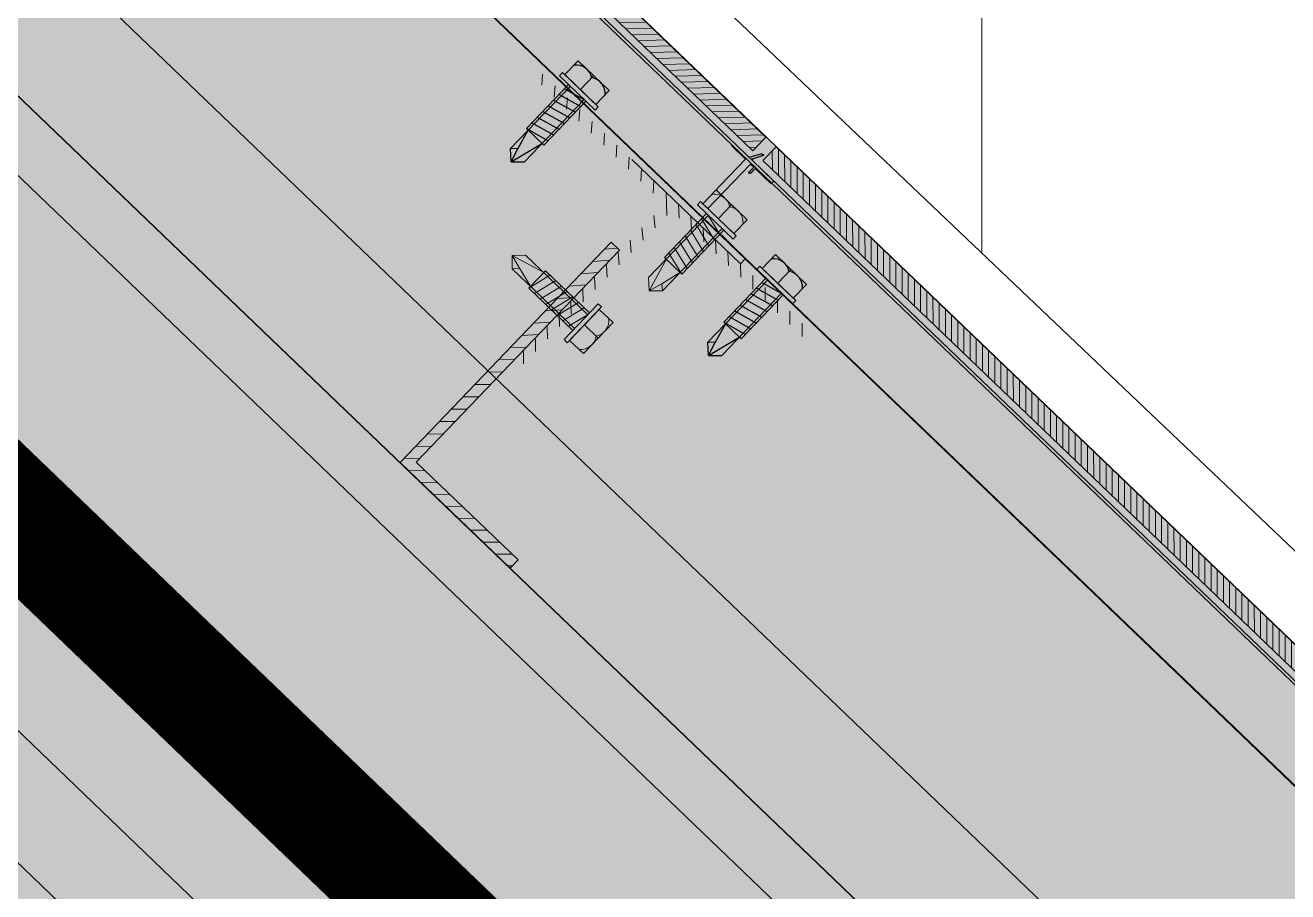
# Model space of a CAD drawing. Header units: metres. Extents: x 678805 to 1359287, y 2747329 to 5497370.
# Drawn here: x 679802.7754 to 679803.1064, y 2748733.2273 to 2748733.4544 of the extents above; entities that cross this region are included whole.
import ezdxf
from ezdxf.enums import TextEntityAlignment as Align

# ---------------------------------------------------------------- set-up
doc = ezdxf.new("R2010")
doc.units = ezdxf.units.M
doc.linetypes.add('XREF_MON_BUILDINGS$0$Hidden', pattern=[0.004, 0.002, -0.002])
for name, color, linetype in [('00_XREF_MON_HSC_PAVEMENT', 7, 'Continuous'), ('00_XREF_TWQ_BUILDINGS', 7, 'Continuous'), ('XREF_MON_BUILDINGS$0$00-Modulos DEFINIDOS', 7, 'Continuous'), ('XREF_MON_BUILDINGS$0$00-Modulos ROOFS', 2, 'Continuous'), ('XREF_MON_BUILDINGS$0$02-L-01_Structure t2', 7, 'Continuous'), ('XREF_MON_BUILDINGS$0$02-L-01_Struture aux', 4, 'Continuous'), ('XREF_MON_BUILDINGS$0$02-L-Insulation', 252, 'Continuous'), ('XREF_MON_BUILDINGS$0$02-L-INT Panel', 5, 'Continuous'), ('XREF_MON_BUILDINGS$0$02-L-panel', 5, 'Continuous')]:
    doc.layers.add(name, color=color, linetype=linetype)
doc.layers.add('02-L-Waterfeatures 01', color=7, linetype='Continuous', true_color=0x4da6ff)
doc.layers.add('XREF_MON_BUILDINGS$0$0-WIPEOUTS', color=7, linetype='Continuous', true_color=0xffffff)
doc.layers.add('XREF_MON_BUILDINGS$0$00-AUX STRUCTURE', color=3, linetype='Continuous', plot=False)
for name, color, linetype, lineweight in [('XREF_MON_BUILDINGS$0$02-H-251', 251, 'Continuous', 0), ('XREF_MON_BUILDINGS$0$02-H-254', 254, 'Continuous', 0), ('XREF_MON_BUILDINGS$0$02-L-01_Structure L', 7, 'Continuous', 5), ('XREF_MON_BUILDINGS$0$02-L-01_Structure T', 8, 'Continuous', 5), ('XREF_MON_GENERAL_LAYOUT$0$02-L-Material Change', 251, 'Continuous', 5), ('XREF_MON_HSC_PAVEMENT$0$03-TR-Pavement_04_Dry Meadow_', 54, 'Continuous', 5)]:
    doc.layers.add(name, color=color, linetype=linetype, lineweight=lineweight)
for name, color, linetype, lineweight, true_color in [('XREF_MON_BUILDINGS$0$02-KH-01 Water_Toilets', 7, 'Continuous', 30, 0x3877ff), ('XREF_MON_HSC_PAVEMENT$0$03-TR-Pavement_02_Sealed Gravel', 7, 'Continuous', 5, 0x38321e), ('XREF_MON_HSC_PAVEMENT$0$03-TR-Pavement_04_Dry Meadow_2', 7, 'Continuous', 5, 0xe2c75d), ('XREF_MON_HSC_PAVEMENT$0$03-TR-Pavement_06_Concrete Slab in situ', 7, 'Continuous', 9, 0xf7f7f7)]:
    doc.layers.add(name, color=color, linetype=linetype, lineweight=lineweight, true_color=true_color)
doc.layers.get('XREF_MON_BUILDINGS$0$02-KH-01 Water_Toilets').off()
doc.styles.add('XREF_MON_GENERAL_LAYOUT$0$Standard', font='arial.ttf')
doc.linetypes.add('XREF_MON_BUILDINGS$0$BATTING', pattern='A,0.0001,-0.1,[134,ltypeshp.shx,S=0.1,R=0,X=-0.1,Y=0],-0.2,[134,ltypeshp.shx,S=0.1,R=180,X=0.1,Y=0],-0.1', length=0.4001)

# ---------------------------------------------------------------- blocks, each defined once
blk = doc.blocks.new('XREF_MON_BUILDINGS$0$modulo kiosco')
at = {"layer": 'XREF_MON_BUILDINGS$0$0-WIPEOUTS', "true_color": 0xfcfcfc}
h = blk.add_hatch(color=7, dxfattribs=at)
h.dxf.hatch_style = 1
h.paths.add_polyline_path([(119.6986085139215, -61.62058441969566), (119.6986085125245, -56.82058442011476), (124.4986085132696, -56.82058442058042), (124.4986085123383, -61.62058442132547)])
at = {"layer": 'XREF_MON_BUILDINGS$0$00-Modulos ROOFS', "lineweight": 0}
blk.add_lwpolyline([(119.6986085139215, -61.62058441969566), (119.6986085125245, -56.82058442011476), (124.4986085132696, -56.82058442058042), (124.4986085123383, -61.62058442132547)], close=True, dxfattribs=at)
at = {"layer": 'XREF_MON_BUILDINGS$0$00-Modulos ROOFS'}
blk.add_lwpolyline([(124.4986085137352, -57.12058442062698), (124.4986085132696, -56.82058442058042), (124.1986085125245, -56.82058442151174), (119.9986085128039, -56.82058442034759), (119.6986085125245, -56.82058442011476), (119.6986085125245, -57.12058442085981), (119.6986085134558, -61.32058442058042), (119.6986085139215, -61.62058441969566), (119.9986085128039, -61.62058442062698), (124.1986085125245, -61.62058442109264), (124.4986085123383, -61.62058442132547), (124.4986085128039, -61.32058442081325)], close=True, dxfattribs=at)
blk = doc.blocks.new('XREF_MON_BUILDINGS$0$AUTORROSCANTE')
at = {"layer": 'XREF_MON_BUILDINGS$0$02-L-01_Structure t2', "color": 0}
for p, q in [((-31.20000000000002, 5.629165124598842), (-26.19999999999959, 5.62916512459816)), ((-31.19999999999999, -3.410605131648481e-13), (-26.19999999999976, 0)), ((-2.365309734828713, 2.5), (-25, 2.5)), ((0, 0), (-8.999999999999972, 2.5)), ((0, 0), (-3.600692283157343, -1.09366380576239)), ((0, 0), (-2.365309734828713, 2.5)), ((0, 0), (-2.365309734828713, -2.5)), ((-2.365309734828713, -2.5), (-25, -2.5)), ((-3.600692283157343, -1.09366380576239), (-2.365309734828713, -2.5)), ((-31.20000000000002, -5.629165124598899), (-26.19999999999948, -5.629165124599581))]:
    blk.add_line(p, q, dxfattribs=at)
at = {"layer": 'XREF_MON_BUILDINGS$0$02-L-01_Structure t2', "color": 253}
for p, q in [((-25, 3.149999999999977), (-8.999999999999943, 3.150000000000034)), ((-23.47427264461649, -3.14999999999992), (-25, 2.662522019210144)), ((-21.40651940967126, -3.14999999999992), (-23.06020473028568, 3.149999999999864)), ((-19.338766174726, -3.14999999999992), (-20.99245149534045, 3.14999999999992)), ((-17.27101293978083, -3.14999999999992), (-18.92469826039516, 3.150000000000034)), ((-15.20325970483566, -3.14999999999992), (-16.85694502544993, 3.150000000000034)), ((-13.1355064698904, -3.14999999999992), (-14.78919179050473, 3.149999999999977)), ((-11.06775323494514, -3.14999999999992), (-12.72143855555953, 3.149999999999977)), ((-9, -3.14999999999992), (-10.65368532061433, 3.150000000000034)), ((-9, -3.14999999999992), (-8.999999999999972, 3.150000000000034)), ((-25, -3.149999999999977), (-9, -3.149999999999977)), ((-3.600692283157343, -1.09366380576239), (-9, -2.5))]:
    blk.add_line(p, q, dxfattribs=at)
at = {"layer": 'XREF_MON_BUILDINGS$0$02-L-01_Structure t2', "color": 0}
for points in [[(-31.20000000000002, 5.629165124598842), (-26.19999999999996, 5.629165124598842), (-26.19999999999996, -5.629165124599581), (-31.20000000000002, -5.629165124599581)], [(-26.19999999999951, 6.5), (-25, 6.5), (-25, -6.500000000000057), (-26.19999999999951, -6.500000000000057)]]:
    blk.add_lwpolyline(points, close=True, dxfattribs=at)
for centre, start, end in [((-26.98608579049073, 2.367525475711773), 129.2840388374925, 214.1828116507075), ((-26.98608579049073, -2.366719793068796), 145.8304296466695, 230.7332658614822)]:
    blk.add_arc(centre, 4.213914209509284, start, end, dxfattribs=at)
blk = doc.blocks.new('XREF_MON_BUILDINGS$0$ULMA_Escuadra40x80_Seccion')
at = {"layer": 'XREF_MON_BUILDINGS$0$02-H-251', "ltscale": 125}
h = blk.add_hatch(dxfattribs=at)
h.set_pattern_fill('ANSI31', color=256, scale=0.001, angle=360, style=0)
h.set_pattern_definition([(45, (0, 0), (-0.002245064030267288, 0.002245064030267289), [])])
h.paths.add_polyline_path([(0, 0.0799999999994725), (0.002999999989697244, 0.0799999999994725), (0.002999999989697244, 0.002999999999701686), (0.03999999999359716, 0.002999999999701686), (0.03999999999359716, 0), (0, 0)])
at = {"layer": 'XREF_MON_BUILDINGS$0$02-L-01_Structure L', "linetype": 'Continuous'}
blk.add_lwpolyline([(0, 0.0799999999994725), (0.002999999989697244, 0.0799999999994725), (0.002999999989697244, 0.002999999999701686), (0.03999999999359716, 0.002999999999701686), (0.03999999999359716, 0), (0, 0)], close=True, dxfattribs=at)
blk = doc.blocks.new('XREF_MON_BUILDINGS$0$ULMA_Montante VV')
at = {"layer": 'XREF_MON_BUILDINGS$0$02-H-251', "ltscale": 125}
h = blk.add_hatch(dxfattribs=at)
h.set_pattern_fill('ANSI31', color=256, scale=0.001, angle=450, style=0)
h.set_pattern_definition([(134.9999999999999, (-0.05125000000043656, -0.00250000000005457), (-0.002245064030267289, -0.002245064030267287), [])])
edge = h.paths.add_edge_path()
edge.add_line((-0.05095000000073924, -0.00250000000005457), (0.04844999999841093, -0.00250000000005457))
edge.add_arc((0.04844999999841093, -0.002200000000129876), 0.0003, 270, 360)
edge.add_line((0.04874999999992724, -0.002200000000129876), (0.04874999999992724, -0.0003000000001520675))
edge.add_arc((0.04844999999841093, -0.0003000000001520675), 0.0003, 0, 90)
edge.add_line((0.04844999999841093, 0), (0, 0))
edge.add_line((0, 0), (0, 0.05719999999996617))
edge.add_arc((-0.0003000000015163096, 0.05719999999996617), 0.0003, 0, 90)
edge.add_line((-0.0003000000015163096, 0.05749999999989086), (-0.002200000000811997, 0.05749999999989086))
edge.add_arc((-0.002200000000811997, 0.05719999999996617), 0.0003, 90, 180)
edge.add_line((-0.002500000000509317, 0.05719999999996617), (-0.002500000000509317, 0))
edge.add_line((-0.002500000000509317, 0), (-0.05095000000073924, 0))
edge.add_arc((-0.05095000000073924, -0.0003000000001520675), 0.0003, 90, 180)
edge.add_line((-0.05125000000043656, -0.0003000000001520675), (-0.05125000000043656, -0.002200000000129876))
edge.add_arc((-0.05095000000073924, -0.002200000000129876), 0.0003, 180, 270)
blk = doc.blocks.new('XREF_MON_BUILDINGS$0$ULMA_Autotaladrante')
at = {"layer": 'XREF_MON_BUILDINGS$0$02-L-01_Structure T', "color": 252}
for p, q in [((0.006200000001172157, 0.005629165124673818), (0.001200000000153523, 0.005629165124673818)), ((-0.02500000000509317, 2.273736754432321e-13), (-0.02263469026956955, 0.00250000000005457)), ((-0.02500000000509317, 2.273736754432321e-13), (-0.01600000000325963, 0.00250000000005457)), ((-0.02500000000509317, 2.273736754432321e-13), (-0.02263469026956955, -0.002499999999599822)), ((-0.02500000000509317, 2.273736754432321e-13), (-0.02139930772136722, -0.001093663805477263)), ((-0.02263469026956955, 0.00250000000005457), (0, 0.00250000000005457)), ((0, 0.003150000000232467), (-0.01600000000325963, 0.003150000000232467)), ((-0.01600000000325963, -0.003149999999777719), (-0.01600000000325963, 0.003150000000232467)), ((-0.01600000000325963, -0.003149999999777719), (-0.01434631468237058, 0.003150000000232467)), ((-0.01393224676803584, -0.003149999999777719), (-0.01227856144714679, 0.003150000000232467)), ((-0.0118644935323573, -0.003149999999777719), (-0.01021080821146825, 0.003150000000232467)), ((-0.00979674029713351, -0.003149999999777719), (-0.008143054976244457, 0.003150000000232467)), ((-0.00772898706190972, -0.003149999999777719), (-0.006075301741020667, 0.003150000000232467)), ((-0.005661233826231182, -0.003149999999777719), (-0.004007548505342129, 0.003150000000232467)), ((-0.003593480591007392, -0.003149999999777719), (-0.001939795270118339, 0.003150000000232467)), ((-0.001525727355783602, -0.003149999999777719), (0, 0.002662522019363678)), ((0.006200000001172157, 2.273736754432321e-13), (0.001200000000153523, 2.273736754432321e-13)), ((-0.02139930772136722, -0.001093663805477263), (-0.02263469026956955, -0.002499999999599822)), ((-0.02263469026956955, -0.002499999999599822), (0, -0.002499999999599822)), ((-0.02139930772136722, -0.001093663805477263), (-0.01600000000325963, -0.002499999999599822)), ((0, -0.003149999999777719), (-0.01600000000325963, -0.003149999999777719)), ((0.006200000001172157, -0.005629165124219071), (0.001200000000153523, -0.005629165124219071))]:
    blk.add_line(p, q, dxfattribs=at)
for points in [[(0.001200000000153523, 0.006499999999959982), (0, 0.006499999999959982), (0, -0.006499999999732609), (0.001200000000153523, -0.006499999999732609)], [(0.006200000001172157, 0.005629165124673818), (0.001200000000153523, 0.005629165124673818), (0.001200000000153523, -0.005629165124219071), (0.006200000001172157, -0.005629165124219071)]]:
    blk.add_lwpolyline(points, close=True, dxfattribs=at)
for centre, start, end in [((0.001986085791031655, 0.002367525475847287), 325.8171883654993, 50.71596115511253), ((0.001986085791031655, -0.002366719792689764), 309.2667341381091, 34.16957033823044)]:
    blk.add_arc(centre, 0.004213914210367771, start, end, dxfattribs=at)
blk = doc.blocks.new('XREF_MON_BUILDINGS$0$A$C56BF4A3E')
at = {"layer": 'XREF_MON_BUILDINGS$0$02-H-254', "ltscale": 125}
h = blk.add_hatch(dxfattribs=at)
h.set_pattern_fill('ANSI31', color=256, scale=0.0005, angle=90, style=0)
h.set_pattern_definition([(135, (179.8455741939298, -255.1964603719356), (-0.001122532015133644, -0.001122532015133644), [])])
h.paths.add_polyline_path([(9.638645203671874, 0.6024458150255043), (9.638731916077536, 1.212657807545824), (9.633799727911484, 1.212657807545824), (9.63371474364379, 0.6024458150255043)])
h = blk.add_hatch(dxfattribs=at)
h.set_pattern_fill('ANSI31', color=256, scale=0.0005, style=0)
h.set_pattern_definition([(45, (-247.7581042951929, -172.218786222189), (-0.001122532015133644, 0.001122532015133644), [])])
h.paths.add_polyline_path([(9.633669760766562, 0.5988012199295838), (9.633672373363797, 0.03332369126937351), (9.632093971734523, 0.03332369126937351), (9.632093971734523, 8.908923814487935e-05), (9.638642716506215, 8.908923814487935e-05), (9.638690186549123, 0.5988012199295838)])
at = {"layer": 'XREF_MON_BUILDINGS$0$00-AUX STRUCTURE', "linetype": 'Continuous', "const_width": 0.03}
blk.add_lwpolyline([(9.430634532117939, 0.2913524632581677), (9.430634532117935, 2.411352463266301)], dxfattribs=at)
at = {"layer": 'XREF_MON_BUILDINGS$0$02-L-01_Struture aux'}
for p, q in [((9.61190043081061, 0.03673700327660612), (9.611900430810582, 4.782801933178057)), ((9.611989630381931, 4.782801933178128), (9.611989630396298, 0.03673700327653862)), ((9.629092598083755, 0.5988012199295838), (9.630842598084111, 0.5988012199295838))]:
    blk.add_line(p, q, dxfattribs=at)
at = {"layer": 'XREF_MON_BUILDINGS$0$02-L-01_Struture aux', "linetype": 'Continuous'}
for p, q in [((9.415634532121661, 4.531352463266309), (9.415634532121661, 0.291352463266314)), ((9.445634532121066, 4.531352463266309), (9.445634532121066, 0.291352463266314))]:
    blk.add_line(p, q, dxfattribs=at)
at = {"layer": 'XREF_MON_BUILDINGS$0$02-L-01_Struture aux', "linetype": 'XREF_MON_BUILDINGS$0$Hidden'}
for p, q in [((9.610038298778303, 0.5842883440705648), (9.610038298778303, 0.6237383440705528)), ((9.630750430812807, 0.6074512199296294), (9.630750430812807, 0.6023012199296716)), ((9.63175043081301, 0.6074512199296294), (9.63175043081301, 0.6021338260871687)), ((9.61450600797107, 0.6005012199296687), (9.630750430812807, 0.6005012199296687)), ((9.614680277344998, 0.6023012199296716), (9.621409631824829, 0.6023012199296716)), ((9.621409631824829, 0.6023012199296716), (9.630750430812807, 0.6023012199296716)), ((9.62900043081245, 0.5993012199296857), (9.630750430812807, 0.5993012199296857)), ((9.630750430812807, 0.6005012199296687), (9.630750430812807, 0.5993012199296857)), ((9.63175043081301, 0.6007481854411196), (9.63175043081301, 0.5930012199297323)), ((9.63478081557005, 0.6002110275508983), (9.631900430812859, 0.6018740184659634)), ((9.634480815570353, 0.5996914123084878), (9.632200430812556, 0.6010079930623249)), ((9.62900043081245, 0.5988012199296406), (9.630750430812807, 0.5988012199295838)), ((9.630750430812807, 0.5988012199295838), (9.630750430812807, 0.5930012199297323)), ((9.612083709300745, 0.5931598387026682), (9.611838298778306, 0.5862883440705176)), ((9.630750430812807, 0.5930012199297323), (9.63175043081301, 0.5930012199297323)), ((9.611838298778306, 0.5855383440705921), (9.611838298778306, 0.5862883440705176)), ((9.611838298778306, 0.5842883440705648), (9.611838298778306, 0.5862883440705176)), ((9.610038298778303, 0.5842883440705648), (9.611838298778306, 0.5842883440705648))]:
    blk.add_line(p, q, dxfattribs=at)
at = {"layer": 'XREF_MON_BUILDINGS$0$02-L-01_Struture aux'}
for points in [[(9.631024986124803, 0.1416539932098146), (9.631024982419223, 4.782801933192893)], [(9.631795134289025, 4.78280193319349), (9.631795137994605, 0.1416539932098146)]]:
    blk.add_lwpolyline(points, dxfattribs=at)
at = {"layer": 'XREF_MON_BUILDINGS$0$02-L-01_Struture aux', "linetype": 'XREF_MON_BUILDINGS$0$Hidden'}
for centre, radius, start, end in [((9.62900043081245, 0.5990512199296347), 0.0002500000000000272, 90, 270), ((9.632050430812708, 0.6021338260871687), 0.0003000000000000001, 180, 240.0000000317104), ((9.632050430812708, 0.6007481854411196), 0.0003000000000000001, 60.00000003171022, 180), ((9.634630815570201, 0.599951219929693), 0.0003000000000000001, 240.0000000317104, 60.00000003171022)]:
    blk.add_arc(centre, radius, start, end, dxfattribs=at)
at = {"layer": 'XREF_MON_BUILDINGS$0$02-L-Insulation', "linetype": 'XREF_MON_BUILDINGS$0$BATTING', "ltscale": 0.08}
blk.add_line((9.544001165870586, 4.734097015932541), (9.544001165870586, 0.09798582950495671), dxfattribs=at)
at = {"layer": 'XREF_MON_BUILDINGS$0$02-L-Insulation', "linetype": 'XREF_MON_BUILDINGS$0$BATTING', "ltscale": 0.04}
blk.add_line((9.390634532115005, 0.3013524632572668), (9.390634532115005, 4.531352463257221), dxfattribs=at)
at = {"layer": 'XREF_MON_BUILDINGS$0$02-L-INT Panel', "linetype": 'Continuous'}
for p, q in [((9.510634532119273, 4.691352463259882), (9.510634532117937, 0.1313524632558298)), ((9.365634532119206, 4.531352463257853), (9.365634532119206, 0.2913524632578515)), ((9.495634532121077, 4.531352463257853), (9.495634532121077, 0.2913524632578515)), ((9.510634532121376, 4.531352463257853), (9.510634532121063, 0.2913524632578515))]:
    blk.add_line(p, q, dxfattribs=at)
at = {"layer": 'XREF_MON_BUILDINGS$0$02-L-panel', "ltscale": 125}
blk.add_line((9.633950430824736, 0.6024458150255043), (9.638642716506208, 0.6024458150255043), dxfattribs=at)
blk.add_line((9.633950430824736, 0.6024458150255043), (9.638642716506208, 0.6024458150255043), dxfattribs=at)
at = {"layer": 'XREF_MON_BUILDINGS$0$02-L-panel'}
for p, q in [((9.633622290723647, 0.5988012199295838), (9.633672373363797, 0.03332369126937351)), ((9.638642716506208, 0.5988012199295838), (9.638642716506215, 8.908923814487935e-05)), ((9.638642716506215, 8.908923814487935e-05), (9.638642716506208, 0.5988012199295838))]:
    blk.add_line(p, q, dxfattribs=at)
for points in [[(9.633801076503264, 1.212657807545824), (9.638731916077536, 1.212657807545824), (9.638642716506208, 0.6024458150255043), (9.633717230809449, 0.6024458150255043), (9.633801076503264, 1.212657807545824)], [(9.633717230809477, 0.5988012199295838), (9.638642716506208, 0.5988012199295838)]]:
    blk.add_lwpolyline(points, dxfattribs=at)
at = {"layer": 'XREF_MON_BUILDINGS$0$02-L-panel', "ltscale": 125}
blk.add_lwpolyline([(9.633717230809449, 0.6024458150255043), (9.638642716506208, 0.6024458150255043)], dxfattribs=at)
at = {"layer": 'XREF_MON_BUILDINGS$0$02-L-01_Struture aux'}
for name, p, rotation in [('XREF_MON_BUILDINGS$0$ULMA_Montante VV', (9.607538298778163, 0.6094387159840906), 90), ('XREF_MON_BUILDINGS$0$ULMA_Autotaladrante', (9.570203805942011, 0.6039387159954188), 270.009482109194), ('XREF_MON_BUILDINGS$0$ULMA_Escuadra40x80_Seccion', (9.510684532117377, 0.6126508480063251), 270), ('XREF_MON_BUILDINGS$0$ULMA_Autotaladrante', (9.613410979640715, 0.5966710256804006), 0.004741052066469309)]:
    blk.add_blockref(name, p, dxfattribs=dict(at, rotation=rotation))
at = {"layer": 'XREF_MON_BUILDINGS$0$02-L-01_Struture aux', "color": 253, "xscale": 0.001000000003841706, "yscale": 0.001000000003841706, "zscale": 0.001000000003841706, "rotation": 180}
blk.add_blockref('XREF_MON_BUILDINGS$0$AUTORROSCANTE', (9.587770867697568, 0.6461842219387108), dxfattribs=at)
at = {"layer": 'XREF_MON_BUILDINGS$0$02-L-01_Struture aux', "xscale": 0.001000000003841706, "yscale": 0.001000000003841706, "zscale": 0.001000000003841706, "rotation": 180}
blk.add_blockref('XREF_MON_BUILDINGS$0$AUTORROSCANTE', (9.58695043090611, 0.5737035133497841), dxfattribs=at)
blk = doc.blocks.new('XREF_MON_BUILDINGS')
at = {"layer": 'XREF_MON_BUILDINGS$0$02-KH-01 Water_Toilets', "linetype": 'Continuous', "rotation": 46.19281885751325}
blk.add_blockref('XREF_MON_BUILDINGS$0$modulo kiosco', (679672.7383288149, 2748685.830044908), dxfattribs=at)
at = {"layer": 'XREF_MON_BUILDINGS$0$00-Modulos DEFINIDOS', "rotation": 46.19281888744088}
blk.add_blockref('XREF_MON_BUILDINGS$0$A$C56BF4A3E', (679796.732175735, 2748726.052066282), dxfattribs=at)
blk = doc.blocks.new('XREF_MON_HSC_PAVEMENT')
at = {"layer": 'XREF_MON_HSC_PAVEMENT$0$03-TR-Pavement_02_Sealed Gravel', "linetype": 'Continuous'}
h = blk.add_hatch(dxfattribs=at)
h.set_pattern_fill('ANSI31', color=256, scale=0.0393, angle=45)
h.set_pattern_definition([(90, (652974.1167151183, 2717198.732228751), (-0.1247775, 0), [])])
h.paths.add_polyline_path([(679798.2347297927, 2748737.95174715), (679798.2444824111, 2748737.944727982), (679804.7269669274, 2748731.776270695), (679796.7903832635, 2748723.502154004), (679788.9094638668, 2748731.061580403), (679781.3615741841, 2748725.484665073), (679790.8796820734, 2748710.231452696), (679812.8392557498, 2748723.898098897), (679802.241968447, 2748740.912578803)])
at = {"layer": 'XREF_MON_HSC_PAVEMENT$0$03-TR-Pavement_04_Dry Meadow_', "linetype": 'Continuous'}
h = blk.add_hatch(dxfattribs=at)
h.set_pattern_fill('ANSI31', color=256, scale=0.0502, angle=45)
h.set_pattern_definition([(90, (0, 0), (-0.159385, 0), [])])
h.paths.add_polyline_path([(679847.9497012255, 2748755.038367859), (679847.3893422481, 2748755.79676937, -0.1215753423427589), (679839.1303607872, 2748754.054722189, 0.1022392044747779), (679835.8035922706, 2748753.4847295, 0.2164384137732885), (679829.8691729034, 2748747.377365535, -0.03250178466168035), (679827.7267347553, 2748741.837588904, -0.2361905766107323), (679820.0410762213, 2748735.712046094, -0.04240645718283434), (679814.9008978084, 2748735.069952814, 0.05511686752958656), (679806.9790609282, 2748733.875657852), (679810.917772852, 2748727.551039709)])
h.paths.add_polyline_path([(679846.6627061442, 2748756.780213809), (679843.0333010767, 2748761.692326225), (679831.8220566473, 2748755.680816986), (679831.0148695942, 2748751.786677298, -0.001445529504485403), (679830.960447187, 2748751.527892179, -0.1184501495944734), (679835.3657875726, 2748754.602015071, -0.1022392046392035), (679839.1712521991, 2748755.254025274, 0.1180723773675289)])
edge = h.paths.add_edge_path()
edge.add_line((679829.8398471486, 2748752.030238896), (679830.4433060498, 2748754.941525999))
edge.add_line((679830.4433060498, 2748754.941525999), (679803.0180858936, 2748740.236025163))
edge.add_line((679803.0180858936, 2748740.236025163), (679806.3166023444, 2748734.939406016))
edge.add_arc((679816.3406257698, 2748698.649963232), 37.64843560074976, 92.26379543922269, 105.44144245414111, ccw=False)
edge.add_arc((679813.6924433621, 2748765.639546086), 29.39346980875817, 272.2637954465823, 281.9768199831992)
edge.add_arc((679817.7619176502, 2748746.456015644), 9.783052648965034, 281.9768199790111, 335.1335360803453)
edge.add_arc((679786.2316405018, 2748761.069457471), 44.53519012416894, 335.1335360808291, 348.2894263616885)
at = {"layer": 'XREF_MON_HSC_PAVEMENT$0$03-TR-Pavement_04_Dry Meadow_2', "ltscale": 2, "transparency": 33554687}
h = blk.add_hatch(dxfattribs=at)
h.set_pattern_fill('AR-CONC', color=256, scale=0.0067, angle=290.0000000000001)
h.set_pattern_definition([(340, (0, 0), (0.3171310031097607, -1.183548818555639), [0.127635, -1.403985]), (284.9999999999999, (0, 0), (1.122121008750501, 0.6597039266631874), [0.102108, -1.123191913939]), (30.45144470000007, (0.0264274947241093, -0.09862875297372095), (1.439251961726375, -0.5238449067124393), [0.10847305896, -1.19320463882]), (336.1842, (0.3198337804106918, 0.1164099759823247), (0.3564911015664235, -1.803038992589059), [0.1914525, -2.1059775]), (26.63555761000001, (0.3495414982605787, -0.03384308439077688), (2.101800046171185, -0.9276967019094174), [0.162709655038, -1.789808574672]), (281.1841511700001, (0.3198337804106918, 0.1164099759823247), (2.10180004612532, -0.9276967020221802), [0.153161779369, -1.684780203864]), (311.0000000000001, (0.2980803232991812, -0.07260940821860236), (-0.2964259309923299, -1.18889947222557), [0.127635, -1.403985]), (256.0000000000001, (0.2980803232991812, -0.07260940821860236), (1.301257995013117, 0.03297126671369521), [0.102108, -1.123188]), (1.451445000000042, (0.2733781620483804, -0.1716843643181712), (1.004832069231487, -1.155928201204946), [0.10847305896, -1.19320258192]), (327.5000000000001, (0, 0), (0.5394311410589346, 0.1743151651689518), [0, -1.1095736, 0, -1.140206, 0, -1.1274425]), (297.5, (0, 0), (0.7838505369245482, -0.1911253338182064), [0, -0.6500876, 0, -1.0840466, 0, -0.4297045]), (257.5, (-0.129797123220292, 0.3566146651579213), (0.2746427574532052, -0.8667979447037826), [0, -0.42545, 0, -1.327404, 0, -1.761363]), (247.5, (-0.1880021112114544, 0.5165315553632672), (0.4995268739605756, -0.8743468279788609), [0, -0.553085, 0, -0.8815324, 0, -1.250823])])
h.paths.add_polyline_path([(679846.6627061442, 2748756.780213809), (679843.0333010767, 2748761.692326225), (679831.8220566473, 2748755.680816986), (679831.0148695942, 2748751.786677298, -0.001445529504485403), (679830.960447187, 2748751.527892179, -0.1184501495944734), (679835.3657875726, 2748754.602015071, -0.1022392046392035), (679839.1712521991, 2748755.254025274, 0.1180723773675289)])
edge = h.paths.add_edge_path(flags=16)
edge.add_arc((679832.7738111835, 2748748.660731101), 2, 0, 360)
edge = h.paths.add_edge_path()
edge.add_line((679847.9497012255, 2748755.038367859), (679847.3893422481, 2748755.79676937))
edge.add_arc((679839.7305611415, 2748771.65798133), 17.6134883788053, 268.0472008023827, 295.7741445120089, ccw=False)
edge.add_arc((679838.8461799367, 2748745.719990177), 8.339575316875573, 88.04720078395611, 111.3975667031276)
edge.add_arc((679839.560305587, 2748743.897528457), 10.29695677282045, 111.3975666825282, 160.2480889562981)
edge.add_arc((679786.2316404382, 2748761.069457496), 45.73519019217398, 335.13353608617643, 342.5797751804088, ccw=False)
edge.add_arc((679817.7619176487, 2748746.456015646), 10.98305265103248, 281.9768199885088, 335.1335360742914, ccw=False)
edge.add_arc((679813.6924433638, 2748765.639546069), 30.59346979204553, 272.2637954443514, 281.9768199877118, ccw=False)
edge.add_arc((679816.3406257759, 2748698.6499632), 36.4484356334365, 92.26379544663561, 104.8828829597988)
edge.add_line((679806.9790609282, 2748733.875657852), (679810.917772852, 2748727.551039709))
edge.add_line((679810.917772852, 2748727.551039709), (679847.9497012255, 2748755.038367859))
edge = h.paths.add_edge_path()
edge.add_arc((679823.0320076304, 2748740.34565276), 2.000000000257287, 179.9990809663049, 276.2706867979331)
edge.add_arc((679817.7619176502, 2748746.456015644), 9.783052648965034, 281.9768199790111, 304.12674424657405, ccw=False)
edge.add_arc((679813.6924433621, 2748765.639546086), 29.39346980875817, 272.2637954465823, 281.9768199831992, ccw=False)
edge.add_arc((679816.3406257698, 2748698.649963232), 37.64843560074976, 92.26379543922272, 105.4414424541411)
edge.add_line((679806.3166023444, 2748734.939406016), (679803.0180858936, 2748740.236025163))
edge.add_line((679803.0180858936, 2748740.236025163), (679830.4433060498, 2748754.941525999))
edge.add_line((679830.4433060498, 2748754.941525999), (679829.8398471486, 2748752.030238896))
edge.add_arc((679786.2316405018, 2748761.069457471), 44.53519012416894, 335.1335360808291, 348.2894263616884, ccw=False)
edge.add_arc((679817.7619176502, 2748746.456015644), 9.783052648965034, 317.42763922542, 335.1335360803453, ccw=False)
edge.add_arc((679823.0320076275, 2748740.345684841), 2.000000002923104, 345.2824681523099, 539.9999999866598)
edge = h.paths.add_edge_path(flags=17)
edge.add_line((679841.4349649604, 2748755.333226864), (679840.8368117928, 2748755.281815409))
edge.add_arc((679840.9233507747, 2748757.780317161), 2.5, 129.6111801873743, 268.01627633285983, ccw=False)
edge.add_line((679839.3294149529, 2748759.706289278), (679840.2012075549, 2748760.17374758))
edge.add_arc((679840.9233507747, 2748757.780317161), 2.5, -78.19124204824823, 106.7895558846609, ccw=False)
at = {"layer": 'XREF_MON_HSC_PAVEMENT$0$03-TR-Pavement_06_Concrete Slab in situ', "linetype": 'Continuous'}
h = blk.add_hatch(color=256, dxfattribs=at)
h.dxf.hatch_style = 1
h.paths.add_polyline_path([(679804.7077948553, 2748731.756308476), (679798.2444824101, 2748737.944727983), (679788.909462892, 2748731.061581339), (679796.7322374614, 2748723.557927816)])
blk = doc.blocks.new('XREF_MON_GENERAL_LAYOUT')
at = {"layer": 'XREF_MON_GENERAL_LAYOUT$0$02-L-Material Change', "ltscale": 0.3}
blk.add_lwpolyline([(679798.2444824101, 2748737.944727983), (679804.7269669272, 2748731.776270695), (679796.7851646987, 2748723.507159684), (679788.9094593403, 2748731.061584746)], dxfattribs=at)
at = {"style": 'XREF_MON_GENERAL_LAYOUT$0$Standard'}
for tag, height, rotation, p in [('604,00', 1, 330.2642936667779, (679905.770310239, 2748776.557787406)), ('603,00', 1, 330.2642936667779, (679901.860927013, 2748753.477248972)), ('600,00', 1, 133.8259836638873, (679944.5968217494, 2748745.152639077)), ('602,00', 1, 330.2642936667779, (679883.3191980837, 2748738.726865312)), ('601,00', 1, 117.8905743169221, (679920.9720408977, 2748732.870057053)), ('601,00', 1, 330.2642936667779, (679864.7774691544, 2748723.976481652)), ('600,00', 1, 40.88332108062335, (679777.4053656742, 2748705.443575754, 1.169999999973397)), ('602,00', 1, 330.2642936667779, (679941.2749349186, 2748705.483031567)), ('601,00', 1, 40.88332108062335, (679701.7983696235, 2748703.888586182, 1.169999999973397)), ('598,00', 0.9999999999999999, 62.09100844466732, (679810.2666232066, 2748702.618736548)), ('600,00', 1, 330.2642936667779, (679877.7814736818, 2748691.131234986)), ('600,00', 0.9999999999999999, 19.55108886768879, (679920.4438211058, 2748685.495504646)), ('601,00', 1, 330.2642936667779, (679934.8129193163, 2748683.803636156)), ('599,00', 1, 330.2642936667779, (679854.5671008349, 2748679.061113989)), ('600,00', 1, 88.39282059591216, (679743.9134691327, 2748675.571576328)), ('599,00', 0.9999999999999998, 20.60862043003912, (679924.2598928241, 2748675.216416284)), ('601,00', 1, 88.39282059591216, (679728.0345944045, 2748671.317844195, -2)), ('602,00', 1, 88.39282059591216, (679711.8257639392, 2748665.966083916, -1)), ('603,00', 1, 88.39282059591216, (679695.6151318625, 2748660.611015213)), ('599,00', 1, 40.88332108062335, (679788.8072719976, 2748655.829159783, 1.169999999973397)), ('601,00', 1, 40.88332108062335, (679627.6123405045, 2748644.602575284, 1.169999999973397)), ('603,00', 0.9999999999999999, 41.70580600405471, (679702.4989019763, 2748628.484392532, 1.169999999925494)), ('600,00', 1, 40.88332108062335, (679645.924961585, 2748597.926138933, 1.169999999973397)), ('599,00', 1, 34.22767859632935, (679673.5743901337, 2748555.136007577, 5.33999999991769))]:
    blk.add_attdef(tag, text='', height=height, rotation=rotation, dxfattribs=at).set_placement(p, align=Align.MIDDLE)
at = {"ltscale": 0.3, "style": 'XREF_MON_GENERAL_LAYOUT$0$Standard'}
for tag, height, rotation, p in [('603,50', 1, 330.2642936667779, (679911.500620042, 2748760.570188188)), ('602,50', 1, 330.2642936667779, (679892.8646878856, 2748745.846442295)), ('600,50', 1, 133.8259836638873, (679933.0482653556, 2748738.729379551)), ('601,50', 1, 330.2642936667779, (679873.5807466183, 2748731.671495228)), ('601,50', 0.9999999999999999, 101.285674792814, (679909.5220062692, 2748726.945334854)), ('602,50', 1, 330.2642936667779, (679948.6248547818, 2748713.859774644)), ('600,50', 1, 39.60595393010205, (679743.242567131, 2748706.971262414)), ('600,50', 1, 330.2642936667779, (679880.2659989139, 2748702.726026631)), ('600,50', 0.9999999999999999, 17.35374479888441, (679917.6150982407, 2748690.553931213)), ('599,50', 1, 330.2642936667779, (679867.1974978975, 2748684.716235158)), ('599,50', 0.9999999999999999, 18.89438680505554, (679921.7103896159, 2748680.578430657)), ('599,50', 1, 39.60595393010205, (679778.9914550197, 2748677.241243556)), ('600,50', 1, 88.39282059591216, (679735.9248694875, 2748673.586085743)), ('601,50', 1, 88.39282059591216, (679719.9062925801, 2748668.580993867)), ('602,50', 1, 88.39282059591216, (679703.4737899266, 2748663.451811911)), ('598,50', 1, 330.2642936667779, (679861.7651457089, 2748662.396830559)), ('601,50', 1, 39.60595393010205, (679610.5132742386, 2748662.061190253)), ('600,00', 0.9999999999999999, 41.70580600405471, (679752.30764285, 2748637.685423907)), ('601,00', 0.9999999999999999, 41.70580600405471, (679736.0440844187, 2748634.537594622)), ('599,00', 0.9999999999999999, 35.08346035422691, (679763.0433427037, 2748634.41500971, 1.169999999925494)), ('602,00', 0.9999999999999999, 41.70580600405471, (679720.1743132578, 2748633.095905716, 1.169999999925494)), ('600,00', 0.9999999999999999, 35.08346035422691, (679747.0628417195, 2748629.903108784, 1.169999999925494)), ('601,00', 0.9999999999999999, 35.08346035422691, (679731.2455695962, 2748625.23889635, 1.169999999925494)), ('600,50', 1, 39.60595393010205, (679636.919713499, 2748621.33866227)), ('602,00', 0.9999999999999999, 35.08346035422691, (679715.3997742002, 2748620.639385471, 1.169999999925494)), ('599,50', 1, 28.76039513677905, (679659.4816038228, 2748574.323313434))]:
    blk.add_attdef(tag, text='', height=height, rotation=rotation, dxfattribs=at).set_placement(p, align=Align.MIDDLE)

msp = doc.modelspace()

# ---------------------------------------------------------------- block references
at = {"layer": '00_XREF_MON_HSC_PAVEMENT'}
msp.add_blockref('XREF_MON_HSC_PAVEMENT', (0, 0), dxfattribs=at)

# ---------------------------------------------------------------- next in the draw order: block references
at = {"layer": '00_XREF_TWQ_BUILDINGS'}
msp.add_blockref('XREF_MON_BUILDINGS', (0, 0), dxfattribs=at)

# ---------------------------------------------------------------- next in the draw order: block references
msp.add_blockref('XREF_MON_BUILDINGS', (0, 0))

# ---------------------------------------------------------------- next in the draw order: block references
at = {"layer": '02-L-Waterfeatures 01', "color": 18, "true_color": 0x000000}
msp.add_blockref('XREF_MON_GENERAL_LAYOUT', (0, 0), dxfattribs=at)

doc.saveas('drawing.dxf')
